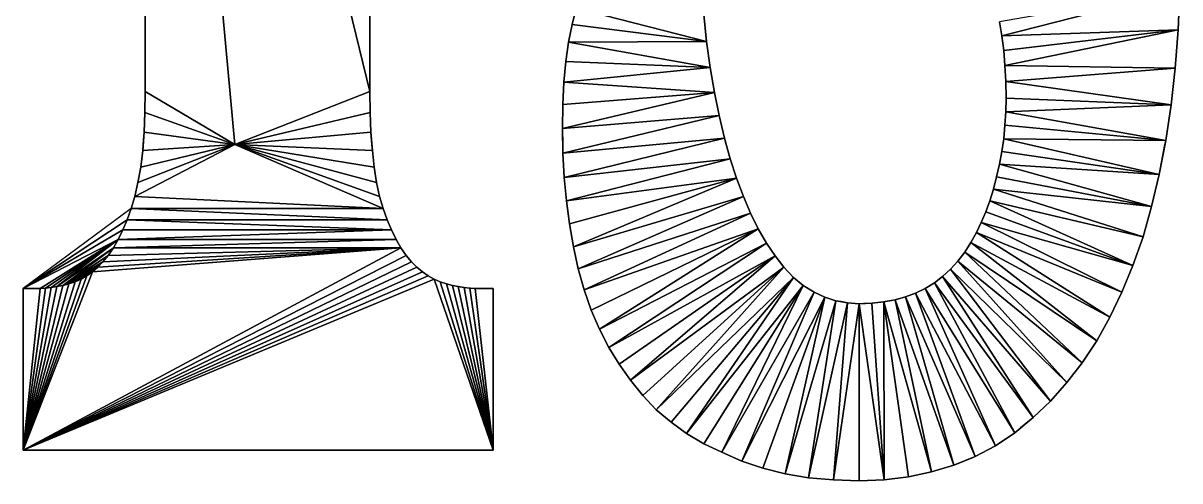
# Model space of a CAD drawing. Extents: x -29.1 to 29.1, y -25 to 25.
# Drawn here: x -6.322 to -2.553, y 3 to 4.491 of the extents above; entities that cross this region are included whole.
import ezdxf

# ---------------------------------------------------------------- set-up
doc = ezdxf.new("R2010")
doc.units = 0
doc.header["$MEASUREMENT"] = 0
doc.layers.add('ConstrLine', color=7, linetype='Continuous')
doc.layers.add('ObjLayer', color=2, linetype='Continuous')

msp = doc.modelspace()

# ---------------------------------------------------------------- linework, layer by layer
at = {"layer": 'ConstrLine'}
for points in [[(-5.192, 4.269, 5), (-5.192, 8.403, 5), (-5.924, 7.269, 5)], [(-5.192, 4.269, 4), (-5.192, 8.403, 4), (-5.192, 4.269, 5)], [(-5.192, 4.269, 5), (-5.192, 8.403, 4), (-5.192, 8.403, 5)], [(-5.924, 7.269, 4), (-5.924, 4.269, 4), (-5.924, 4.269, 5)], [(-5.924, 7.269, 4), (-5.924, 4.269, 5), (-5.924, 7.269, 5)], [(-5.924, 4.269, 5), (-5.632, 4.096, 5), (-5.924, 7.269, 5)], [(-5.192, 4.269, 5), (-5.924, 7.269, 5), (-5.632, 4.096, 5)], [(-3.141, 4.496, 5), (-3.133, 4.45, 5), (-2.553, 4.599, 5)], [(-2.558, 4.47, 5), (-2.553, 4.599, 5), (-3.133, 4.45, 5)], [(-2.553, 4.599, 4), (-2.553, 4.599, 5), (-2.558, 4.47, 5)], [(-2.553, 4.599, 4), (-2.558, 4.47, 5), (-2.558, 4.47, 4)], [(-4.52, 4.54, 4), (-4.533, 4.487, 4), (-4.533, 4.487, 5)], [(-4.52, 4.54, 4), (-4.533, 4.487, 5), (-4.52, 4.54, 5)], [(-4.533, 4.487, 5), (-4.095, 4.432, 5), (-4.52, 4.54, 5)], [(-4.104, 4.52, 5), (-4.52, 4.54, 5), (-4.095, 4.432, 5)], [(-4.533, 4.487, 4), (-4.545, 4.429, 4), (-4.545, 4.429, 5)], [(-4.533, 4.487, 4), (-4.545, 4.429, 5), (-4.533, 4.487, 5)], [(-4.545, 4.429, 5), (-4.095, 4.432, 5), (-4.533, 4.487, 5)], [(-4.104, 4.52, 4), (-4.104, 4.52, 5), (-4.096, 4.4418, 4)], [(-4.104, 4.52, 5), (-4.095, 4.432, 5), (-4.096, 4.4418, 4)], [(-3.141, 4.496, 4), (-3.133, 4.45, 4), (-3.133, 4.45, 5)], [(-3.141, 4.496, 4), (-3.133, 4.45, 5), (-3.141, 4.496, 5)], [(-3.133, 4.45, 5), (-3.127, 4.402, 5), (-2.558, 4.47, 5)], [(-3.133, 4.45, 4), (-3.127, 4.402, 4), (-3.127, 4.402, 5)], [(-3.133, 4.45, 4), (-3.127, 4.402, 5), (-3.133, 4.45, 5)], [(-3.127, 4.402, 5), (-3.123, 4.353, 5), (-2.558, 4.47, 5)], [(-2.568, 4.345, 5), (-2.558, 4.47, 5), (-3.123, 4.353, 5)], [(-2.558, 4.47, 4), (-2.558, 4.47, 5), (-2.568, 4.345, 5)], [(-2.558, 4.47, 4), (-2.568, 4.345, 5), (-2.568, 4.345, 4)], [(-4.545, 4.429, 4), (-4.554, 4.367, 4), (-4.554, 4.367, 5)], [(-4.545, 4.429, 4), (-4.554, 4.367, 5), (-4.545, 4.429, 5)], [(-4.554, 4.367, 5), (-4.083, 4.347, 5), (-4.545, 4.429, 5)], [(-4.095, 4.432, 5), (-4.545, 4.429, 5), (-4.083, 4.347, 5)], [(-4.095, 4.432, 4), (-4.096, 4.4418, 4), (-4.095, 4.432, 5)], [(-4.095, 4.432, 4), (-4.095, 4.432, 5), (-4.083, 4.347, 5)], [(-4.095, 4.432, 4), (-4.083, 4.347, 5), (-4.083, 4.347, 4)], [(-3.127, 4.402, 4), (-3.123, 4.353, 4), (-3.123, 4.353, 5)], [(-3.127, 4.402, 4), (-3.123, 4.353, 5), (-3.127, 4.402, 5)], [(-4.554, 4.367, 4), (-4.56, 4.299, 4), (-4.56, 4.299, 5)], [(-4.554, 4.367, 4), (-4.56, 4.299, 5), (-4.554, 4.367, 5)], [(-4.56, 4.299, 5), (-4.083, 4.347, 5), (-4.554, 4.367, 5)], [(-4.083, 4.347, 5), (-4.56, 4.299, 5), (-4.069, 4.266, 5)], [(-4.083, 4.347, 4), (-4.083, 4.347, 5), (-4.069, 4.266, 5)], [(-4.083, 4.347, 4), (-4.069, 4.266, 5), (-4.069, 4.266, 4)], [(-3.123, 4.353, 5), (-3.12, 4.301, 5), (-2.568, 4.345, 5)], [(-3.123, 4.353, 4), (-3.12, 4.301, 4), (-3.12, 4.301, 5)], [(-3.123, 4.353, 4), (-3.12, 4.301, 5), (-3.123, 4.353, 5)], [(-2.581, 4.225, 5), (-2.568, 4.345, 5), (-3.12, 4.301, 5)], [(-2.568, 4.345, 4), (-2.568, 4.345, 5), (-2.581, 4.225, 5)], [(-2.568, 4.345, 4), (-2.581, 4.225, 5), (-2.581, 4.225, 4)], [(-4.56, 4.299, 4), (-4.564, 4.226, 4), (-4.564, 4.226, 5)], [(-4.56, 4.299, 4), (-4.564, 4.226, 5), (-4.56, 4.299, 5)], [(-4.564, 4.226, 5), (-4.069, 4.266, 5), (-4.56, 4.299, 5)], [(-3.12, 4.301, 5), (-3.119, 4.247, 5), (-2.581, 4.225, 5)], [(-3.12, 4.301, 4), (-3.119, 4.247, 4), (-3.119, 4.247, 5)], [(-3.12, 4.301, 4), (-3.119, 4.247, 5), (-3.12, 4.301, 5)], [(-5.924, 4.269, 4), (-5.925, 4.2, 4), (-5.925, 4.2, 5)], [(-5.924, 4.269, 4), (-5.925, 4.2, 5), (-5.924, 4.269, 5)], [(-5.925, 4.2, 5), (-5.632, 4.096, 5), (-5.924, 4.269, 5)], [(-5.191, 4.2, 5), (-5.192, 4.269, 5), (-5.632, 4.096, 5)], [(-5.192, 4.269, 4), (-5.192, 4.269, 5), (-5.191, 4.2, 5)], [(-5.192, 4.269, 4), (-5.191, 4.2, 5), (-5.191, 4.2, 4)], [(-4.565, 4.148, 5), (-4.069, 4.266, 5), (-4.564, 4.226, 5)], [(-4.054, 4.19, 5), (-4.069, 4.266, 5), (-4.565, 4.148, 5)], [(-4.069, 4.266, 4), (-4.069, 4.266, 5), (-4.054, 4.19, 5)], [(-4.069, 4.266, 4), (-4.054, 4.19, 5), (-4.054, 4.19, 4)], [(-4.564, 4.226, 4), (-4.565, 4.148, 4), (-4.565, 4.148, 5)], [(-4.564, 4.226, 4), (-4.565, 4.148, 5), (-4.564, 4.226, 5)], [(-3.119, 4.247, 5), (-3.12, 4.203, 5), (-2.581, 4.225, 5)], [(-3.119, 4.247, 4), (-3.12, 4.203, 4), (-3.12, 4.203, 5)], [(-3.119, 4.247, 4), (-3.12, 4.203, 5), (-3.119, 4.247, 5)], [(-2.599, 4.109, 5), (-2.581, 4.225, 5), (-3.12, 4.203, 5)], [(-2.581, 4.225, 4), (-2.581, 4.225, 5), (-2.599, 4.109, 5)], [(-2.581, 4.225, 4), (-2.599, 4.109, 5), (-2.599, 4.109, 4)], [(-5.925, 4.2, 4), (-5.928, 4.136, 4), (-5.928, 4.136, 5)], [(-5.925, 4.2, 4), (-5.928, 4.136, 5), (-5.925, 4.2, 5)], [(-5.928, 4.136, 5), (-5.632, 4.096, 5), (-5.925, 4.2, 5)], [(-5.189, 4.136, 5), (-5.191, 4.2, 5), (-5.632, 4.096, 5)], [(-5.191, 4.2, 4), (-5.191, 4.2, 5), (-5.189, 4.136, 5)], [(-5.191, 4.2, 4), (-5.189, 4.136, 5), (-5.189, 4.136, 4)], [(-4.565, 4.148, 5), (-4.563, 4.068, 5), (-4.054, 4.19, 5)], [(-4.054, 4.19, 5), (-4.563, 4.068, 5), (-4.037, 4.117, 5)], [(-4.054, 4.19, 4), (-4.054, 4.19, 5), (-4.037, 4.117, 5)], [(-4.054, 4.19, 4), (-4.037, 4.117, 5), (-4.037, 4.117, 4)], [(-3.12, 4.203, 5), (-3.123, 4.159, 5), (-2.599, 4.109, 5)], [(-3.12, 4.203, 4), (-3.123, 4.159, 4), (-3.123, 4.159, 5)], [(-3.12, 4.203, 4), (-3.123, 4.159, 5), (-3.12, 4.203, 5)], [(-4.565, 4.148, 4), (-4.5637, 4.096, 4), (-4.565, 4.148, 5)], [(-4.5637, 4.096, 4), (-4.563, 4.068, 5), (-4.565, 4.148, 5)], [(-3.123, 4.159, 5), (-3.127, 4.115, 5), (-2.599, 4.109, 5)], [(-3.123, 4.159, 4), (-3.127, 4.115, 4), (-3.127, 4.115, 5)], [(-3.123, 4.159, 4), (-3.127, 4.115, 5), (-3.123, 4.159, 5)], [(-5.932, 4.076, 5), (-5.928, 4.136, 5), (-5.9307, 4.096, 4)], [(-5.932, 4.076, 5), (-5.632, 4.096, 5), (-5.928, 4.136, 5)], [(-5.928, 4.136, 4), (-5.9307, 4.096, 4), (-5.928, 4.136, 5)], [(-5.632, 4.096, 5), (-5.184, 4.076, 5), (-5.189, 4.136, 5)], [(-5.189, 4.136, 4), (-5.189, 4.136, 5), (-5.1857, 4.096, 4)], [(-5.189, 4.136, 5), (-5.184, 4.076, 5), (-5.1857, 4.096, 4)], [(-4.559, 3.989, 5), (-4.037, 4.117, 5), (-4.563, 4.068, 5)], [(-4.037, 4.117, 5), (-4.559, 3.989, 5), (-4.018, 4.049, 5)], [(-4.037, 4.117, 4), (-4.037, 4.117, 5), (-4.0311, 4.096, 4)], [(-4.037, 4.117, 5), (-4.018, 4.049, 5), (-4.0311, 4.096, 4)], [(-3.133, 4.073, 5), (-2.62, 3.998, 5), (-3.127, 4.115, 5)], [(-3.127, 4.115, 5), (-3.127, 4.115, 4), (-3.133, 4.073, 5)], [(-3.133, 4.073, 5), (-3.127, 4.115, 4), (-3.133, 4.073, 4)], [(-2.599, 4.109, 5), (-3.127, 4.115, 5), (-2.62, 3.998, 5)], [(-2.599, 4.109, 5), (-2.62, 3.998, 5), (-2.6015, 4.096, 4)], [(-2.599, 4.109, 4), (-2.599, 4.109, 5), (-2.6015, 4.096, 4)], [(-5.948, 3.972, 5), (-5.958, 3.927, 5), (-5.632, 4.096, 5)], [(-5.632, 4.096, 5), (-5.958, 3.927, 5), (-5.149, 3.888, 5)], [(-5.939, 4.022, 5), (-5.948, 3.972, 5), (-5.632, 4.096, 5)], [(-5.932, 4.076, 5), (-5.939, 4.022, 5), (-5.632, 4.096, 5)], [(-5.932, 4.076, 4), (-5.939, 4.022, 4), (-5.939, 4.022, 5)], [(-5.932, 4.076, 4), (-5.939, 4.022, 5), (-5.932, 4.076, 5)], [(-5.9307, 4.096, 4), (-5.932, 4.076, 4), (-5.932, 4.076, 5)], [(-5.178, 4.022, 5), (-5.184, 4.076, 5), (-5.632, 4.096, 5)], [(-5.161, 3.927, 5), (-5.171, 3.972, 5), (-5.632, 4.096, 5)], [(-5.171, 3.972, 5), (-5.178, 4.022, 5), (-5.632, 4.096, 5)], [(-5.149, 3.888, 5), (-5.161, 3.927, 5), (-5.632, 4.096, 5)], [(-5.184, 4.076, 4), (-5.1857, 4.096, 4), (-5.184, 4.076, 5)], [(-5.184, 4.076, 4), (-5.184, 4.076, 5), (-5.178, 4.022, 5)], [(-5.184, 4.076, 4), (-5.178, 4.022, 5), (-5.178, 4.022, 4)], [(-4.5637, 4.096, 4), (-4.563, 4.068, 4), (-4.563, 4.068, 5)], [(-4.018, 4.049, 4), (-4.0311, 4.096, 4), (-4.018, 4.049, 5)], [(-3.141, 4.032, 5), (-2.62, 3.998, 5), (-3.133, 4.073, 5)], [(-3.133, 4.073, 5), (-3.133, 4.073, 4), (-3.141, 4.032, 5)], [(-3.141, 4.032, 4), (-3.141, 4.032, 5), (-3.133, 4.073, 4)], [(-2.62, 3.998, 4), (-2.6015, 4.096, 4), (-2.62, 3.998, 5)], [(-4.563, 4.068, 4), (-4.559, 3.989, 4), (-4.559, 3.989, 5)], [(-4.563, 4.068, 4), (-4.559, 3.989, 5), (-4.563, 4.068, 5)], [(-4.552, 3.912, 5), (-4.018, 4.049, 5), (-4.559, 3.989, 5)], [(-4.018, 4.049, 5), (-4.552, 3.912, 5), (-3.998, 3.986, 5)], [(-4.018, 4.049, 4), (-4.018, 4.049, 5), (-3.998, 3.986, 5)], [(-4.018, 4.049, 4), (-3.998, 3.986, 5), (-3.998, 3.986, 4)], [(-5.939, 4.022, 4), (-5.948, 3.972, 4), (-5.948, 3.972, 5)], [(-5.939, 4.022, 4), (-5.948, 3.972, 5), (-5.939, 4.022, 5)], [(-5.178, 4.022, 4), (-5.178, 4.022, 5), (-5.171, 3.972, 5)], [(-5.178, 4.022, 4), (-5.171, 3.972, 5), (-5.171, 3.972, 4)], [(-3.15, 3.991, 5), (-2.645, 3.894, 5), (-3.141, 4.032, 5)], [(-3.141, 4.032, 4), (-3.15, 3.991, 5), (-3.141, 4.032, 5)], [(-3.141, 4.032, 4), (-3.15, 3.991, 4), (-3.15, 3.991, 5)], [(-2.62, 3.998, 5), (-3.141, 4.032, 5), (-2.645, 3.894, 5)], [(-2.62, 3.998, 4), (-2.62, 3.998, 5), (-2.645, 3.894, 5)], [(-2.62, 3.998, 4), (-2.645, 3.894, 5), (-2.645, 3.894, 4)], [(-5.948, 3.972, 4), (-5.958, 3.927, 4), (-5.958, 3.927, 5)], [(-5.948, 3.972, 4), (-5.958, 3.927, 5), (-5.948, 3.972, 5)], [(-5.171, 3.972, 4), (-5.171, 3.972, 5), (-5.161, 3.927, 5)], [(-5.171, 3.972, 4), (-5.161, 3.927, 5), (-5.161, 3.927, 4)], [(-4.559, 3.989, 4), (-4.552, 3.912, 4), (-4.552, 3.912, 5)], [(-4.559, 3.989, 4), (-4.552, 3.912, 5), (-4.559, 3.989, 5)], [(-4.542, 3.837, 5), (-3.998, 3.986, 5), (-4.552, 3.912, 5)], [(-4.529, 3.763, 5), (-3.998, 3.986, 5), (-4.542, 3.837, 5)], [(-3.998, 3.986, 5), (-4.529, 3.763, 5), (-3.975, 3.927, 5)], [(-3.998, 3.986, 4), (-3.998, 3.986, 5), (-3.975, 3.927, 5)], [(-3.998, 3.986, 4), (-3.975, 3.927, 5), (-3.975, 3.927, 4)], [(-3.16, 3.951, 5), (-2.645, 3.894, 5), (-3.15, 3.991, 5)], [(-3.16, 3.951, 4), (-3.16, 3.951, 5), (-3.15, 3.991, 5)], [(-3.15, 3.991, 4), (-3.16, 3.951, 4), (-3.15, 3.991, 5)], [(-5.958, 3.927, 4), (-5.97, 3.888, 4), (-5.97, 3.888, 5)], [(-5.958, 3.927, 4), (-5.97, 3.888, 5), (-5.958, 3.927, 5)], [(-5.958, 3.927, 5), (-5.97, 3.888, 5), (-5.149, 3.888, 5)], [(-5.161, 3.927, 4), (-5.161, 3.927, 5), (-5.149, 3.888, 5)], [(-5.161, 3.927, 4), (-5.149, 3.888, 5), (-5.149, 3.888, 4)], [(-4.513, 3.691, 5), (-3.975, 3.927, 5), (-4.529, 3.763, 5)], [(-3.975, 3.927, 5), (-4.513, 3.691, 5), (-3.952, 3.872, 5)], [(-3.975, 3.927, 4), (-3.975, 3.927, 5), (-3.952, 3.872, 5)], [(-3.975, 3.927, 4), (-3.952, 3.872, 5), (-3.952, 3.872, 4)], [(-3.16, 3.951, 5), (-3.172, 3.913, 5), (-2.673, 3.795, 5)], [(-3.16, 3.951, 4), (-3.172, 3.913, 5), (-3.16, 3.951, 5)], [(-3.16, 3.951, 4), (-3.172, 3.913, 4), (-3.172, 3.913, 5)], [(-2.645, 3.894, 5), (-3.16, 3.951, 5), (-2.673, 3.795, 5)], [(-5.97, 3.888, 4), (-6.322, 3.627, 4), (-5.983, 3.851, 4)], [(-5.97, 3.888, 4), (-5.983, 3.851, 4), (-5.983, 3.851, 5)], [(-5.97, 3.888, 4), (-5.983, 3.851, 5), (-5.97, 3.888, 5)], [(-5.97, 3.888, 5), (-5.983, 3.851, 5), (-5.136, 3.851, 5)], [(-5.136, 3.851, 5), (-5.149, 3.888, 5), (-5.97, 3.888, 5)], [(-5.149, 3.888, 4), (-5.149, 3.888, 5), (-5.136, 3.851, 5)], [(-5.149, 3.888, 4), (-5.136, 3.851, 5), (-5.136, 3.851, 4)], [(-4.552, 3.912, 4), (-4.542, 3.837, 4), (-4.542, 3.837, 5)], [(-4.552, 3.912, 4), (-4.542, 3.837, 5), (-4.552, 3.912, 5)], [(-3.172, 3.913, 5), (-3.185, 3.877, 5), (-2.706, 3.702, 5)], [(-3.185, 3.877, 5), (-3.172, 3.913, 5), (-3.185, 3.877, 4)], [(-3.172, 3.913, 4), (-3.185, 3.877, 4), (-3.172, 3.913, 5)], [(-2.706, 3.702, 5), (-2.673, 3.795, 5), (-3.172, 3.913, 5)], [(-2.645, 3.894, 4), (-2.645, 3.894, 5), (-2.673, 3.795, 5)], [(-2.645, 3.894, 4), (-2.673, 3.795, 5), (-2.673, 3.795, 4)], [(-5.983, 3.851, 4), (-6.322, 3.627, 4), (-5.997, 3.818, 4)], [(-5.983, 3.851, 4), (-5.997, 3.818, 4), (-5.997, 3.818, 5)], [(-5.983, 3.851, 4), (-5.997, 3.818, 5), (-5.983, 3.851, 5)], [(-5.997, 3.818, 5), (-5.122, 3.818, 5), (-5.983, 3.851, 5)], [(-5.122, 3.818, 5), (-5.136, 3.851, 5), (-5.983, 3.851, 5)], [(-5.136, 3.851, 4), (-5.136, 3.851, 5), (-5.122, 3.818, 5)], [(-5.136, 3.851, 4), (-5.122, 3.818, 5), (-5.122, 3.818, 4)], [(-4.494, 3.622, 5), (-3.952, 3.872, 5), (-4.513, 3.691, 5)], [(-3.927, 3.821, 5), (-3.952, 3.872, 5), (-4.494, 3.622, 5)], [(-3.952, 3.872, 4), (-3.952, 3.872, 5), (-3.927, 3.821, 5)], [(-3.952, 3.872, 4), (-3.927, 3.821, 5), (-3.927, 3.821, 4)], [(-3.185, 3.877, 5), (-3.2, 3.842, 5), (-2.706, 3.702, 5)], [(-3.2, 3.842, 4), (-3.2, 3.842, 5), (-3.185, 3.877, 5)], [(-3.185, 3.877, 4), (-3.2, 3.842, 4), (-3.185, 3.877, 5)], [(-5.997, 3.818, 4), (-6.322, 3.627, 4), (-6.012, 3.787, 4)], [(-5.997, 3.818, 4), (-6.012, 3.787, 4), (-6.012, 3.787, 5)], [(-5.997, 3.818, 4), (-6.012, 3.787, 5), (-5.997, 3.818, 5)], [(-6.012, 3.787, 5), (-5.122, 3.818, 5), (-5.997, 3.818, 5)], [(-5.122, 3.818, 5), (-6.012, 3.787, 5), (-5.107, 3.787, 5)], [(-5.107, 3.787, 5), (-5.12, 3.8139, 4), (-5.122, 3.818, 5)], [(-5.122, 3.818, 4), (-5.122, 3.818, 5), (-5.12, 3.8139, 4)], [(-5.107, 3.787, 4), (-5.12, 3.8139, 4), (-5.107, 3.787, 5)], [(-4.542, 3.837, 4), (-4.529, 3.763, 4), (-4.529, 3.763, 5)], [(-4.542, 3.837, 4), (-4.529, 3.763, 5), (-4.542, 3.837, 5)], [(-4.494, 3.622, 5), (-4.471, 3.556, 5), (-3.927, 3.821, 5)], [(-4.471, 3.556, 5), (-4.444, 3.494, 5), (-3.927, 3.821, 5)], [(-3.9, 3.775, 5), (-3.927, 3.821, 5), (-4.444, 3.494, 5)], [(-3.927, 3.821, 4), (-3.927, 3.821, 5), (-3.9, 3.775, 5)], [(-3.927, 3.821, 4), (-3.9, 3.775, 5), (-3.9, 3.775, 4)], [(-3.216, 3.809, 5), (-3.234, 3.777, 5), (-2.781, 3.533, 5)], [(-3.216, 3.809, 4), (-3.234, 3.777, 5), (-3.216, 3.809, 5)], [(-3.216, 3.809, 4), (-3.234, 3.777, 4), (-3.234, 3.777, 5)], [(-3.2, 3.842, 5), (-3.216, 3.809, 5), (-2.742, 3.615, 5)], [(-3.2, 3.842, 4), (-3.216, 3.809, 5), (-3.2, 3.842, 5)], [(-3.216, 3.809, 5), (-3.2, 3.842, 4), (-3.216, 3.809, 4)], [(-2.781, 3.533, 5), (-2.742, 3.615, 5), (-3.216, 3.809, 5)], [(-2.742, 3.615, 5), (-2.706, 3.702, 5), (-3.2, 3.842, 5)], [(-6.267, 3.627, 4), (-6.012, 3.787, 4), (-6.322, 3.627, 4)], [(-6.249, 3.628, 4), (-6.012, 3.787, 4), (-6.267, 3.627, 4)], [(-6.231, 3.63, 4), (-6.012, 3.787, 4), (-6.249, 3.628, 4)], [(-6.212, 3.633, 4), (-6.012, 3.787, 4), (-6.231, 3.63, 4)], [(-6.012, 3.787, 4), (-6.212, 3.633, 4), (-6.028, 3.759, 4)], [(-6.012, 3.787, 4), (-6.028, 3.759, 4), (-6.028, 3.759, 5)], [(-6.012, 3.787, 4), (-6.028, 3.759, 5), (-6.012, 3.787, 5)], [(-6.028, 3.759, 5), (-5.107, 3.787, 5), (-6.012, 3.787, 5)], [(-5.107, 3.787, 5), (-6.028, 3.759, 5), (-5.091, 3.759, 5)], [(-5.107, 3.787, 4), (-5.107, 3.787, 5), (-5.091, 3.759, 5)], [(-5.091, 3.759, 4), (-5.107, 3.787, 4), (-5.091, 3.759, 5)], [(-4.444, 3.494, 5), (-4.414, 3.435, 5), (-3.9, 3.775, 5)], [(-3.872, 3.733, 5), (-3.9, 3.775, 5), (-4.414, 3.435, 5)], [(-3.9, 3.775, 4), (-3.9, 3.775, 5), (-3.872, 3.733, 5)], [(-3.9, 3.775, 4), (-3.872, 3.733, 5), (-3.872, 3.733, 4)], [(-3.234, 3.777, 5), (-3.254, 3.745, 5), (-2.824, 3.456, 5)], [(-3.254, 3.745, 4), (-3.254, 3.745, 5), (-3.234, 3.777, 5)], [(-3.234, 3.777, 4), (-3.254, 3.745, 4), (-3.234, 3.777, 5)], [(-2.824, 3.456, 5), (-2.781, 3.533, 5), (-3.234, 3.777, 5)], [(-2.673, 3.795, 4), (-2.673, 3.795, 5), (-2.706, 3.702, 5)], [(-2.673, 3.795, 4), (-2.706, 3.702, 5), (-2.706, 3.702, 4)], [(-6.322, 3.1, 5), (-5.091, 3.759, 5), (-6.096, 3.681, 5)], [(-5.074, 3.734, 5), (-5.091, 3.759, 5), (-6.322, 3.1, 5)], [(-5.057, 3.714, 5), (-5.074, 3.734, 5), (-6.322, 3.1, 5)], [(-6.193, 3.637, 4), (-6.028, 3.759, 4), (-6.212, 3.633, 4)], [(-6.028, 3.759, 4), (-6.193, 3.637, 4), (-6.045, 3.734, 4)], [(-6.045, 3.734, 4), (-6.193, 3.637, 4), (-6.062, 3.714, 4)], [(-6.096, 3.681, 5), (-5.091, 3.759, 5), (-6.079, 3.696, 5)], [(-6.079, 3.696, 5), (-5.091, 3.759, 5), (-6.062, 3.714, 5)], [(-6.062, 3.714, 5), (-5.091, 3.759, 5), (-6.045, 3.734, 5)], [(-6.045, 3.734, 4), (-6.062, 3.714, 4), (-6.062, 3.714, 5)], [(-6.045, 3.734, 4), (-6.062, 3.714, 5), (-6.045, 3.734, 5)], [(-6.028, 3.759, 4), (-6.045, 3.734, 4), (-6.045, 3.734, 5)], [(-6.028, 3.759, 4), (-6.045, 3.734, 5), (-6.028, 3.759, 5)], [(-6.045, 3.734, 5), (-5.091, 3.759, 5), (-6.028, 3.759, 5)], [(-5.091, 3.759, 5), (-5.074, 3.734, 5), (-5.091, 3.759, 4)], [(-5.074, 3.734, 4), (-5.091, 3.759, 4), (-5.074, 3.734, 5)], [(-5.057, 3.714, 5), (-5.057, 3.714, 4), (-5.074, 3.734, 5)], [(-5.057, 3.714, 4), (-5.074, 3.734, 4), (-5.074, 3.734, 5)], [(-4.529, 3.763, 4), (-4.513, 3.691, 4), (-4.513, 3.691, 5)], [(-4.529, 3.763, 4), (-4.513, 3.691, 5), (-4.529, 3.763, 5)], [(-4.414, 3.435, 5), (-4.38, 3.38, 5), (-3.872, 3.733, 5)], [(-4.38, 3.38, 5), (-4.343, 3.328, 5), (-3.872, 3.733, 5)], [(-3.843, 3.696, 5), (-3.872, 3.733, 5), (-4.343, 3.328, 5)], [(-3.872, 3.733, 4), (-3.872, 3.733, 5), (-3.843, 3.696, 5)], [(-3.872, 3.733, 4), (-3.843, 3.696, 5), (-3.843, 3.696, 4)], [(-3.254, 3.745, 5), (-3.276, 3.716, 5), (-2.871, 3.385, 5)], [(-3.254, 3.745, 4), (-3.276, 3.716, 4), (-3.254, 3.745, 5)], [(-3.276, 3.716, 5), (-3.254, 3.745, 5), (-3.276, 3.716, 4)], [(-2.871, 3.385, 5), (-2.824, 3.456, 5), (-3.254, 3.745, 5)], [(-5.057, 3.714, 5), (-6.322, 3.1, 5), (-5.039, 3.696, 5)], [(-5.039, 3.696, 5), (-6.322, 3.1, 5), (-5.021, 3.681, 5)], [(-6.173, 3.642, 4), (-6.062, 3.714, 4), (-6.193, 3.637, 4)], [(-6.153, 3.649, 4), (-6.062, 3.714, 4), (-6.173, 3.642, 4)], [(-6.144, 3.6526, 4), (-6.062, 3.714, 4), (-6.153, 3.649, 4)], [(-6.144, 3.6526, 4), (-6.079, 3.696, 4), (-6.062, 3.714, 4)], [(-6.144, 3.6526, 4), (-6.096, 3.681, 4), (-6.079, 3.696, 4)], [(-6.096, 3.681, 4), (-6.096, 3.681, 5), (-6.079, 3.696, 5)], [(-6.096, 3.681, 4), (-6.079, 3.696, 5), (-6.079, 3.696, 4)], [(-6.062, 3.714, 4), (-6.079, 3.696, 4), (-6.079, 3.696, 5)], [(-6.062, 3.714, 4), (-6.079, 3.696, 5), (-6.062, 3.714, 5)], [(-5.039, 3.696, 5), (-5.039, 3.696, 4), (-5.057, 3.714, 5)], [(-5.057, 3.714, 5), (-5.039, 3.696, 4), (-5.057, 3.714, 4)], [(-5.021, 3.681, 4), (-5.039, 3.696, 4), (-5.021, 3.681, 5)], [(-5.039, 3.696, 5), (-5.021, 3.681, 5), (-5.039, 3.696, 4)], [(-4.343, 3.328, 5), (-4.303, 3.278, 5), (-3.843, 3.696, 5)], [(-4.303, 3.278, 5), (-4.259, 3.232, 5), (-3.843, 3.696, 5)], [(-3.812, 3.663, 5), (-3.843, 3.696, 5), (-4.259, 3.232, 5)], [(-3.843, 3.696, 4), (-3.843, 3.696, 5), (-3.812, 3.663, 5)], [(-3.843, 3.696, 4), (-3.812, 3.663, 5), (-3.812, 3.663, 4)], [(-3.276, 3.716, 5), (-3.3, 3.69, 5), (-2.921, 3.32, 5)], [(-3.276, 3.716, 5), (-3.276, 3.716, 4), (-3.3, 3.69, 5)], [(-3.3, 3.69, 4), (-3.3, 3.69, 5), (-3.276, 3.716, 4)], [(-2.921, 3.32, 5), (-2.871, 3.385, 5), (-3.276, 3.716, 5)], [(-2.706, 3.702, 4), (-2.706, 3.702, 5), (-2.742, 3.615, 5)], [(-2.706, 3.702, 4), (-2.742, 3.615, 5), (-2.742, 3.615, 4)], [(-6.322, 3.1, 5), (-6.096, 3.681, 5), (-6.114, 3.668, 5)], [(-5.021, 3.681, 5), (-6.322, 3.1, 5), (-5.002, 3.668, 5)], [(-6.114, 3.668, 5), (-6.133, 3.657, 5), (-6.322, 3.1, 5)], [(-5.002, 3.668, 5), (-6.322, 3.1, 5), (-4.983, 3.657, 5)], [(-6.153, 3.649, 5), (-6.322, 3.1, 5), (-6.133, 3.657, 5)], [(-4.79, 3.1, 5), (-4.983, 3.657, 5), (-6.322, 3.1, 5)], [(-6.153, 3.649, 5), (-6.133, 3.657, 5), (-6.144, 3.6526, 4)], [(-6.144, 3.6526, 4), (-6.114, 3.668, 4), (-6.096, 3.681, 4)], [(-6.144, 3.6526, 4), (-6.133, 3.657, 4), (-6.114, 3.668, 4)], [(-6.133, 3.657, 4), (-6.144, 3.6526, 4), (-6.133, 3.657, 5)], [(-6.133, 3.657, 4), (-6.133, 3.657, 5), (-6.114, 3.668, 5)], [(-6.133, 3.657, 4), (-6.114, 3.668, 5), (-6.114, 3.668, 4)], [(-6.114, 3.668, 4), (-6.114, 3.668, 5), (-6.096, 3.681, 5)], [(-6.114, 3.668, 4), (-6.096, 3.681, 5), (-6.096, 3.681, 4)], [(-5.021, 3.681, 5), (-5.002, 3.668, 5), (-5.021, 3.681, 4)], [(-5.002, 3.668, 4), (-5.021, 3.681, 4), (-5.002, 3.668, 5)], [(-4.983, 3.657, 4), (-5.002, 3.668, 4), (-4.983, 3.657, 5)], [(-5.002, 3.668, 5), (-4.983, 3.657, 5), (-5.002, 3.668, 4)], [(-4.963, 3.649, 5), (-4.963, 3.649, 4), (-4.983, 3.657, 5)], [(-4.983, 3.657, 4), (-4.983, 3.657, 5), (-4.963, 3.649, 4)], [(-4.963, 3.649, 5), (-4.983, 3.657, 5), (-4.79, 3.1, 5)], [(-4.513, 3.691, 4), (-4.494, 3.622, 4), (-4.494, 3.622, 5)], [(-4.513, 3.691, 4), (-4.494, 3.622, 5), (-4.513, 3.691, 5)], [(-4.259, 3.232, 5), (-4.211, 3.191, 5), (-3.812, 3.663, 5)], [(-4.211, 3.191, 5), (-4.16, 3.154, 5), (-3.812, 3.663, 5)], [(-3.78, 3.637, 5), (-3.812, 3.663, 5), (-4.16, 3.154, 5)], [(-3.812, 3.663, 4), (-3.812, 3.663, 5), (-3.78, 3.637, 5)], [(-3.812, 3.663, 4), (-3.78, 3.637, 5), (-3.78, 3.637, 4)], [(-3.326, 3.666, 5), (-3.353, 3.645, 5), (-3.031, 3.206, 5)], [(-3.326, 3.666, 5), (-3.328, 3.6644, 4), (-3.353, 3.645, 5)], [(-3.353, 3.645, 4), (-3.353, 3.645, 5), (-3.328, 3.6644, 4)], [(-3.328, 3.6644, 4), (-3.326, 3.666, 5), (-3.326, 3.666, 4)], [(-3.3, 3.69, 5), (-3.326, 3.666, 5), (-2.974, 3.26, 5)], [(-3.3, 3.69, 5), (-3.3, 3.69, 4), (-3.326, 3.666, 5)], [(-3.326, 3.666, 4), (-3.326, 3.666, 5), (-3.3, 3.69, 4)], [(-3.031, 3.206, 5), (-2.974, 3.26, 5), (-3.326, 3.666, 5)], [(-2.974, 3.26, 5), (-2.921, 3.32, 5), (-3.3, 3.69, 5)], [(-6.153, 3.649, 5), (-6.173, 3.642, 5), (-6.322, 3.1, 5)], [(-6.173, 3.642, 5), (-6.193, 3.637, 5), (-6.322, 3.1, 5)], [(-6.193, 3.637, 5), (-6.212, 3.633, 5), (-6.322, 3.1, 5)], [(-6.212, 3.633, 5), (-6.231, 3.63, 5), (-6.322, 3.1, 5)], [(-6.231, 3.63, 5), (-6.249, 3.628, 5), (-6.322, 3.1, 5)], [(-6.249, 3.628, 5), (-6.267, 3.627, 5), (-6.322, 3.1, 5)], [(-6.322, 3.1, 5), (-6.322, 3.627, 5), (-6.322, 3.627, 4)], [(-6.322, 3.1, 5), (-6.322, 3.627, 4), (-6.322, 3.1, 4)], [(-6.322, 3.627, 5), (-6.267, 3.627, 5), (-6.267, 3.627, 4)], [(-6.322, 3.627, 5), (-6.267, 3.627, 4), (-6.322, 3.627, 4)], [(-6.322, 3.627, 5), (-6.322, 3.1, 5), (-6.267, 3.627, 5)], [(-6.267, 3.627, 4), (-6.267, 3.627, 5), (-6.249, 3.628, 5)], [(-6.267, 3.627, 4), (-6.249, 3.628, 5), (-6.249, 3.628, 4)], [(-6.249, 3.628, 4), (-6.249, 3.628, 5), (-6.231, 3.63, 5)], [(-6.249, 3.628, 4), (-6.231, 3.63, 5), (-6.231, 3.63, 4)], [(-6.231, 3.63, 4), (-6.231, 3.63, 5), (-6.212, 3.633, 5)], [(-6.231, 3.63, 4), (-6.212, 3.633, 5), (-6.212, 3.633, 4)], [(-6.212, 3.633, 4), (-6.212, 3.633, 5), (-6.193, 3.637, 5)], [(-6.212, 3.633, 4), (-6.193, 3.637, 5), (-6.193, 3.637, 4)], [(-6.193, 3.637, 4), (-6.193, 3.637, 5), (-6.173, 3.642, 5)], [(-6.193, 3.637, 4), (-6.173, 3.642, 5), (-6.173, 3.642, 4)], [(-6.173, 3.642, 4), (-6.173, 3.642, 5), (-6.153, 3.649, 5)], [(-6.173, 3.642, 4), (-6.153, 3.649, 5), (-6.153, 3.649, 4)], [(-6.153, 3.649, 4), (-6.153, 3.649, 5), (-6.144, 3.6526, 4)], [(-4.963, 3.649, 5), (-4.943, 3.642, 5), (-4.963, 3.649, 4)], [(-4.943, 3.642, 4), (-4.963, 3.649, 4), (-4.943, 3.642, 5)], [(-4.943, 3.642, 5), (-4.963, 3.649, 5), (-4.79, 3.1, 5)], [(-4.923, 3.637, 5), (-4.923, 3.637, 4), (-4.943, 3.642, 5)], [(-4.923, 3.637, 4), (-4.943, 3.642, 4), (-4.943, 3.642, 5)], [(-4.923, 3.637, 5), (-4.943, 3.642, 5), (-4.79, 3.1, 5)], [(-4.904, 3.633, 5), (-4.904, 3.633, 4), (-4.923, 3.637, 5)], [(-4.923, 3.637, 5), (-4.904, 3.633, 4), (-4.923, 3.637, 4)], [(-4.904, 3.633, 5), (-4.923, 3.637, 5), (-4.79, 3.1, 5)], [(-4.885, 3.63, 4), (-4.904, 3.633, 4), (-4.885, 3.63, 5)], [(-4.904, 3.633, 5), (-4.885, 3.63, 5), (-4.904, 3.633, 4)], [(-4.885, 3.63, 5), (-4.904, 3.633, 5), (-4.79, 3.1, 5)], [(-4.885, 3.63, 5), (-4.867, 3.628, 5), (-4.885, 3.63, 4)], [(-4.867, 3.628, 4), (-4.885, 3.63, 4), (-4.867, 3.628, 5)], [(-4.867, 3.628, 5), (-4.885, 3.63, 5), (-4.79, 3.1, 5)], [(-4.867, 3.628, 4), (-4.867, 3.628, 5), (-4.864, 3.6278, 4)], [(-4.849, 3.627, 5), (-4.864, 3.6278, 4), (-4.867, 3.628, 5)], [(-4.867, 3.628, 5), (-4.79, 3.1, 5), (-4.849, 3.627, 5)], [(-4.864, 3.6278, 4), (-4.849, 3.627, 5), (-4.849, 3.627, 4)], [(-4.79, 3.627, 4), (-4.849, 3.627, 5), (-4.79, 3.627, 5)], [(-4.849, 3.627, 4), (-4.849, 3.627, 5), (-4.79, 3.627, 4)], [(-4.79, 3.1, 5), (-4.79, 3.627, 5), (-4.849, 3.627, 5)], [(-4.79, 3.627, 5), (-4.79, 3.1, 5), (-4.79, 3.627, 4)], [(-4.79, 3.1, 4), (-4.79, 3.627, 4), (-4.79, 3.1, 5)], [(-4.471, 3.556, 5), (-4.494, 3.622, 5), (-4.471, 3.556, 4)], [(-4.494, 3.622, 4), (-4.471, 3.556, 4), (-4.494, 3.622, 5)], [(-4.16, 3.154, 5), (-4.104, 3.121, 5), (-3.78, 3.637, 5)], [(-4.104, 3.121, 5), (-4.045, 3.093, 5), (-3.78, 3.637, 5)], [(-3.745, 3.615, 5), (-3.78, 3.637, 5), (-4.045, 3.093, 5)], [(-3.78, 3.637, 4), (-3.78, 3.637, 5), (-3.745, 3.615, 5)], [(-3.78, 3.637, 4), (-3.745, 3.615, 5), (-3.745, 3.615, 4)], [(-3.414, 3.612, 5), (-3.154, 3.114, 5), (-3.383, 3.627, 5)], [(-3.414, 3.612, 4), (-3.414, 3.612, 5), (-3.383, 3.627, 5)], [(-3.383, 3.627, 5), (-3.383, 3.627, 4), (-3.414, 3.612, 4)], [(-3.353, 3.645, 5), (-3.383, 3.627, 5), (-3.091, 3.157, 5)], [(-3.353, 3.645, 5), (-3.353, 3.645, 4), (-3.383, 3.627, 5)], [(-3.383, 3.627, 5), (-3.353, 3.645, 4), (-3.383, 3.627, 4)], [(-3.091, 3.157, 5), (-3.383, 3.627, 5), (-3.154, 3.114, 5)], [(-3.091, 3.157, 5), (-3.031, 3.206, 5), (-3.353, 3.645, 5)], [(-4.045, 3.093, 5), (-3.98, 3.064, 5), (-3.745, 3.615, 5)], [(-3.71, 3.599, 5), (-3.745, 3.615, 5), (-3.98, 3.064, 5)], [(-3.98, 3.064, 5), (-3.912, 3.041, 5), (-3.71, 3.599, 5)], [(-3.912, 3.041, 5), (-3.839, 3.023, 5), (-3.71, 3.599, 5)], [(-3.674, 3.587, 5), (-3.71, 3.599, 5), (-3.839, 3.023, 5)], [(-3.839, 3.023, 5), (-3.763, 3.01, 5), (-3.674, 3.587, 5)], [(-3.636, 3.58, 5), (-3.674, 3.587, 5), (-3.763, 3.01, 5)], [(-3.745, 3.615, 4), (-3.745, 3.615, 5), (-3.71, 3.599, 5)], [(-3.745, 3.615, 4), (-3.71, 3.599, 5), (-3.71, 3.599, 4)], [(-3.71, 3.599, 4), (-3.71, 3.599, 5), (-3.674, 3.587, 5)], [(-3.71, 3.599, 4), (-3.674, 3.587, 5), (-3.674, 3.587, 4)], [(-3.674, 3.587, 4), (-3.674, 3.587, 5), (-3.6577, 3.584, 4)], [(-3.674, 3.587, 5), (-3.636, 3.58, 5), (-3.6577, 3.584, 4)], [(-3.636, 3.58, 4), (-3.6577, 3.584, 4), (-3.636, 3.58, 5)], [(-3.557, 3.579, 5), (-3.516, 3.003, 5), (-3.518, 3.583, 5)], [(-3.557, 3.579, 4), (-3.557, 3.579, 5), (-3.518, 3.583, 5)], [(-3.557, 3.579, 4), (-3.518, 3.583, 5), (-3.518, 3.583, 4)], [(-3.518, 3.583, 5), (-3.362, 3.029, 5), (-3.481, 3.59, 5)], [(-3.518, 3.583, 5), (-3.481, 3.59, 5), (-3.5127, 3.584, 4)], [(-3.518, 3.583, 4), (-3.518, 3.583, 5), (-3.5127, 3.584, 4)], [(-3.437, 3.013, 5), (-3.518, 3.583, 5), (-3.516, 3.003, 5)], [(-3.362, 3.029, 5), (-3.518, 3.583, 5), (-3.437, 3.013, 5)], [(-3.481, 3.59, 4), (-3.5127, 3.584, 4), (-3.481, 3.59, 5)], [(-3.481, 3.59, 5), (-3.289, 3.051, 5), (-3.447, 3.6, 5)], [(-3.481, 3.59, 4), (-3.481, 3.59, 5), (-3.447, 3.6, 5)], [(-3.447, 3.6, 5), (-3.447, 3.6, 4), (-3.481, 3.59, 4)], [(-3.289, 3.051, 5), (-3.481, 3.59, 5), (-3.362, 3.029, 5)], [(-3.447, 3.6, 5), (-3.22, 3.079, 5), (-3.414, 3.612, 5)], [(-3.414, 3.612, 5), (-3.414, 3.612, 4), (-3.447, 3.6, 5)], [(-3.447, 3.6, 5), (-3.414, 3.612, 4), (-3.447, 3.6, 4)], [(-3.22, 3.079, 5), (-3.447, 3.6, 5), (-3.289, 3.051, 5)], [(-3.154, 3.114, 5), (-3.414, 3.612, 5), (-3.22, 3.079, 5)], [(-2.742, 3.615, 4), (-2.742, 3.615, 5), (-2.781, 3.533, 5)], [(-2.742, 3.615, 4), (-2.781, 3.533, 5), (-2.781, 3.533, 4)], [(-4.471, 3.556, 4), (-4.444, 3.494, 4), (-4.444, 3.494, 5)], [(-4.471, 3.556, 4), (-4.444, 3.494, 5), (-4.471, 3.556, 5)], [(-3.682, 3.003, 5), (-3.636, 3.58, 5), (-3.763, 3.01, 5)], [(-3.636, 3.58, 5), (-3.682, 3.003, 5), (-3.598, 3.577, 5)], [(-3.598, 3, 5), (-3.598, 3.577, 5), (-3.682, 3.003, 5)], [(-3.636, 3.58, 4), (-3.636, 3.58, 5), (-3.598, 3.577, 5)], [(-3.636, 3.58, 4), (-3.598, 3.577, 5), (-3.598, 3.577, 4)], [(-3.598, 3.577, 5), (-3.516, 3.003, 5), (-3.557, 3.579, 5)], [(-3.598, 3.577, 5), (-3.557, 3.579, 5), (-3.584, 3.5777, 4)], [(-3.598, 3.577, 4), (-3.598, 3.577, 5), (-3.584, 3.5777, 4)], [(-3.516, 3.003, 5), (-3.598, 3.577, 5), (-3.598, 3, 5)], [(-3.557, 3.579, 4), (-3.584, 3.5777, 4), (-3.557, 3.579, 5)], [(-2.781, 3.533, 4), (-2.781, 3.533, 5), (-2.824, 3.456, 5)], [(-2.781, 3.533, 4), (-2.824, 3.456, 5), (-2.824, 3.456, 4)], [(-4.444, 3.494, 4), (-4.414, 3.435, 4), (-4.414, 3.435, 5)], [(-4.444, 3.494, 4), (-4.414, 3.435, 5), (-4.444, 3.494, 5)], [(-4.414, 3.435, 4), (-4.38, 3.38, 4), (-4.38, 3.38, 5)], [(-4.414, 3.435, 4), (-4.38, 3.38, 5), (-4.414, 3.435, 5)], [(-2.824, 3.456, 4), (-2.824, 3.456, 5), (-2.871, 3.385, 5)], [(-2.824, 3.456, 4), (-2.871, 3.385, 5), (-2.871, 3.385, 4)], [(-4.38, 3.38, 4), (-4.343, 3.328, 4), (-4.343, 3.328, 5)], [(-4.38, 3.38, 4), (-4.343, 3.328, 5), (-4.38, 3.38, 5)], [(-2.871, 3.385, 4), (-2.871, 3.385, 5), (-2.921, 3.32, 5)], [(-2.871, 3.385, 4), (-2.921, 3.32, 5), (-2.921, 3.32, 4)], [(-4.343, 3.328, 4), (-4.303, 3.278, 4), (-4.303, 3.278, 5)], [(-4.343, 3.328, 4), (-4.303, 3.278, 5), (-4.343, 3.328, 5)], [(-2.921, 3.32, 4), (-2.921, 3.32, 5), (-2.974, 3.26, 5)], [(-2.921, 3.32, 4), (-2.974, 3.26, 5), (-2.974, 3.26, 4)], [(-4.303, 3.278, 4), (-4.259, 3.232, 4), (-4.259, 3.232, 5)], [(-4.303, 3.278, 4), (-4.259, 3.232, 5), (-4.303, 3.278, 5)], [(-3.031, 3.206, 4), (-2.974, 3.26, 4), (-2.974, 3.26, 5)], [(-3.031, 3.206, 4), (-2.974, 3.26, 5), (-3.031, 3.206, 5)], [(-4.259, 3.232, 4), (-4.211, 3.191, 4), (-4.211, 3.191, 5)], [(-4.259, 3.232, 4), (-4.211, 3.191, 5), (-4.259, 3.232, 5)], [(-3.031, 3.206, 5), (-3.091, 3.157, 5), (-3.072, 3.1725, 4)], [(-3.072, 3.1725, 4), (-3.031, 3.206, 4), (-3.031, 3.206, 5)], [(-4.211, 3.191, 4), (-4.16, 3.154, 4), (-4.16, 3.154, 5)], [(-4.211, 3.191, 4), (-4.16, 3.154, 5), (-4.211, 3.191, 5)], [(-3.091, 3.157, 4), (-3.072, 3.1725, 4), (-3.091, 3.157, 5)], [(-4.16, 3.154, 4), (-4.104, 3.121, 4), (-4.104, 3.121, 5)], [(-4.16, 3.154, 4), (-4.104, 3.121, 5), (-4.16, 3.154, 5)], [(-3.154, 3.114, 4), (-3.091, 3.157, 4), (-3.091, 3.157, 5)], [(-3.154, 3.114, 4), (-3.091, 3.157, 5), (-3.154, 3.114, 5)], [(-6.322, 3.1, 4), (-4.79, 3.1, 4), (-6.322, 3.1, 5)], [(-4.79, 3.1, 5), (-6.322, 3.1, 5), (-4.79, 3.1, 4)], [(-4.045, 3.093, 5), (-4.104, 3.121, 5), (-4.045, 3.093, 4)], [(-4.104, 3.121, 4), (-4.045, 3.093, 4), (-4.104, 3.121, 5)], [(-4.045, 3.093, 4), (-3.9979, 3.072, 4), (-4.045, 3.093, 5)], [(-3.9979, 3.072, 4), (-3.98, 3.064, 5), (-4.045, 3.093, 5)], [(-3.22, 3.079, 4), (-3.154, 3.114, 4), (-3.154, 3.114, 5)], [(-3.22, 3.079, 4), (-3.154, 3.114, 5), (-3.22, 3.079, 5)], [(-3.9979, 3.072, 4), (-3.98, 3.064, 4), (-3.98, 3.064, 5)], [(-3.98, 3.064, 4), (-3.912, 3.041, 4), (-3.912, 3.041, 5)], [(-3.98, 3.064, 4), (-3.912, 3.041, 5), (-3.98, 3.064, 5)], [(-3.22, 3.079, 5), (-3.289, 3.051, 5), (-3.2373, 3.072, 4)], [(-3.289, 3.051, 4), (-3.2373, 3.072, 4), (-3.289, 3.051, 5)], [(-3.2373, 3.072, 4), (-3.22, 3.079, 4), (-3.22, 3.079, 5)], [(-3.912, 3.041, 4), (-3.839, 3.023, 4), (-3.839, 3.023, 5)], [(-3.912, 3.041, 4), (-3.839, 3.023, 5), (-3.912, 3.041, 5)], [(-3.839, 3.023, 4), (-3.763, 3.01, 4), (-3.763, 3.01, 5)], [(-3.839, 3.023, 4), (-3.763, 3.01, 5), (-3.839, 3.023, 5)], [(-3.437, 3.013, 4), (-3.362, 3.029, 4), (-3.362, 3.029, 5)], [(-3.437, 3.013, 4), (-3.362, 3.029, 5), (-3.437, 3.013, 5)], [(-3.362, 3.029, 4), (-3.289, 3.051, 4), (-3.289, 3.051, 5)], [(-3.362, 3.029, 4), (-3.289, 3.051, 5), (-3.362, 3.029, 5)], [(-3.763, 3.01, 4), (-3.682, 3.003, 4), (-3.682, 3.003, 5)], [(-3.763, 3.01, 4), (-3.682, 3.003, 5), (-3.763, 3.01, 5)], [(-3.682, 3.003, 4), (-3.598, 3, 4), (-3.598, 3, 5)], [(-3.682, 3.003, 4), (-3.598, 3, 5), (-3.682, 3.003, 5)], [(-3.598, 3, 5), (-3.598, 3, 4), (-3.516, 3.003, 4)], [(-3.598, 3, 5), (-3.516, 3.003, 4), (-3.516, 3.003, 5)], [(-3.516, 3.003, 5), (-3.516, 3.003, 4), (-3.437, 3.013, 4)], [(-3.516, 3.003, 5), (-3.437, 3.013, 4), (-3.437, 3.013, 5)]]:
    msp.add_3dface(points, dxfattribs=at)
at = {"layer": 'ObjLayer'}
for p, q in [((-5.192, 8.403, 5), (-5.192, 4.269, 5)), ((-5.924, 4.269, 5), (-5.924, 7.269, 5)), ((-2.558, 4.47, 5), (-2.553, 4.599, 5)), ((-4.52, 4.54, 5), (-4.533, 4.487, 5)), ((-4.533, 4.487, 5), (-4.545, 4.429, 5)), ((-4.095, 4.432, 5), (-4.104, 4.52, 5)), ((-3.141, 4.496, 5), (-3.133, 4.45, 5)), ((-3.133, 4.45, 5), (-3.127, 4.402, 5)), ((-2.568, 4.345, 5), (-2.558, 4.47, 5)), ((-4.545, 4.429, 5), (-4.554, 4.367, 5)), ((-4.083, 4.347, 5), (-4.095, 4.432, 5)), ((-3.127, 4.402, 5), (-3.123, 4.353, 5)), ((-4.554, 4.367, 5), (-4.56, 4.299, 5)), ((-4.069, 4.266, 5), (-4.083, 4.347, 5)), ((-3.123, 4.353, 5), (-3.12, 4.301, 5)), ((-2.581, 4.225, 5), (-2.568, 4.345, 5)), ((-4.56, 4.299, 5), (-4.564, 4.226, 5)), ((-3.12, 4.301, 5), (-3.119, 4.247, 5)), ((-5.925, 4.2, 5), (-5.924, 4.269, 5)), ((-5.192, 4.269, 5), (-5.191, 4.2, 5)), ((-4.054, 4.19, 5), (-4.069, 4.266, 5)), ((-4.564, 4.226, 5), (-4.565, 4.148, 5)), ((-3.119, 4.247, 5), (-3.12, 4.203, 5)), ((-2.599, 4.109, 5), (-2.581, 4.225, 5)), ((-5.928, 4.136, 5), (-5.925, 4.2, 5)), ((-5.191, 4.2, 5), (-5.189, 4.136, 5)), ((-4.037, 4.117, 5), (-4.054, 4.19, 5)), ((-3.12, 4.203, 5), (-3.123, 4.159, 5)), ((-4.565, 4.148, 5), (-4.563, 4.068, 5)), ((-3.123, 4.159, 5), (-3.127, 4.115, 5)), ((-5.932, 4.076, 5), (-5.928, 4.136, 5)), ((-5.189, 4.136, 5), (-5.184, 4.076, 5)), ((-4.018, 4.049, 5), (-4.037, 4.117, 5)), ((-3.127, 4.115, 5), (-3.133, 4.073, 5)), ((-2.62, 3.998, 5), (-2.599, 4.109, 5)), ((-5.939, 4.022, 5), (-5.932, 4.076, 5)), ((-5.184, 4.076, 5), (-5.178, 4.022, 5)), ((-3.133, 4.073, 5), (-3.141, 4.032, 5)), ((-4.563, 4.068, 5), (-4.559, 3.989, 5)), ((-3.998, 3.986, 5), (-4.018, 4.049, 5)), ((-5.948, 3.972, 5), (-5.939, 4.022, 5)), ((-5.178, 4.022, 5), (-5.171, 3.972, 5)), ((-3.141, 4.032, 5), (-3.15, 3.991, 5)), ((-2.645, 3.894, 5), (-2.62, 3.998, 5)), ((-5.958, 3.927, 5), (-5.948, 3.972, 5)), ((-5.171, 3.972, 5), (-5.161, 3.927, 5)), ((-4.559, 3.989, 5), (-4.552, 3.912, 5)), ((-3.975, 3.927, 5), (-3.998, 3.986, 5)), ((-3.15, 3.991, 5), (-3.16, 3.951, 5)), ((-5.97, 3.888, 5), (-5.958, 3.927, 5)), ((-5.161, 3.927, 5), (-5.149, 3.888, 5)), ((-3.952, 3.872, 5), (-3.975, 3.927, 5)), ((-3.16, 3.951, 5), (-3.172, 3.913, 5)), ((-5.983, 3.851, 5), (-5.97, 3.888, 5)), ((-5.149, 3.888, 5), (-5.136, 3.851, 5)), ((-4.552, 3.912, 5), (-4.542, 3.837, 5)), ((-3.172, 3.913, 5), (-3.185, 3.877, 5)), ((-2.673, 3.795, 5), (-2.645, 3.894, 5)), ((-5.997, 3.818, 5), (-5.983, 3.851, 5)), ((-5.136, 3.851, 5), (-5.122, 3.818, 5)), ((-3.927, 3.821, 5), (-3.952, 3.872, 5)), ((-3.185, 3.877, 5), (-3.2, 3.842, 5)), ((-6.012, 3.787, 5), (-5.997, 3.818, 5)), ((-5.122, 3.818, 5), (-5.107, 3.787, 5)), ((-4.542, 3.837, 5), (-4.529, 3.763, 5)), ((-3.9, 3.775, 5), (-3.927, 3.821, 5)), ((-3.216, 3.809, 5), (-3.234, 3.777, 5)), ((-3.2, 3.842, 5), (-3.216, 3.809, 5)), ((-6.028, 3.759, 5), (-6.012, 3.787, 5)), ((-5.107, 3.787, 5), (-5.091, 3.759, 5)), ((-3.872, 3.733, 5), (-3.9, 3.775, 5)), ((-3.234, 3.777, 5), (-3.254, 3.745, 5)), ((-2.706, 3.702, 5), (-2.673, 3.795, 5)), ((-6.062, 3.714, 5), (-6.045, 3.734, 5)), ((-6.045, 3.734, 5), (-6.028, 3.759, 5)), ((-5.091, 3.759, 5), (-5.074, 3.734, 5)), ((-5.074, 3.734, 5), (-5.057, 3.714, 5)), ((-4.529, 3.763, 5), (-4.513, 3.691, 5)), ((-3.843, 3.696, 5), (-3.872, 3.733, 5)), ((-3.254, 3.745, 5), (-3.276, 3.716, 5)), ((-6.096, 3.681, 5), (-6.079, 3.696, 5)), ((-6.079, 3.696, 5), (-6.062, 3.714, 5)), ((-5.057, 3.714, 5), (-5.039, 3.696, 5)), ((-5.039, 3.696, 5), (-5.021, 3.681, 5)), ((-3.812, 3.663, 5), (-3.843, 3.696, 5)), ((-3.276, 3.716, 5), (-3.3, 3.69, 5)), ((-2.742, 3.615, 5), (-2.706, 3.702, 5)), ((-6.153, 3.649, 5), (-6.133, 3.657, 5)), ((-6.133, 3.657, 5), (-6.114, 3.668, 5)), ((-6.114, 3.668, 5), (-6.096, 3.681, 5)), ((-5.021, 3.681, 5), (-5.002, 3.668, 5)), ((-5.002, 3.668, 5), (-4.983, 3.657, 5)), ((-4.983, 3.657, 5), (-4.963, 3.649, 5)), ((-4.513, 3.691, 5), (-4.494, 3.622, 5)), ((-3.78, 3.637, 5), (-3.812, 3.663, 5)), ((-3.326, 3.666, 5), (-3.353, 3.645, 5)), ((-3.3, 3.69, 5), (-3.326, 3.666, 5)), ((-6.322, 3.1, 5), (-6.322, 3.627, 5)), ((-6.322, 3.627, 5), (-6.267, 3.627, 5)), ((-6.267, 3.627, 5), (-6.249, 3.628, 5)), ((-6.249, 3.628, 5), (-6.231, 3.63, 5)), ((-6.231, 3.63, 5), (-6.212, 3.633, 5)), ((-6.212, 3.633, 5), (-6.193, 3.637, 5)), ((-6.193, 3.637, 5), (-6.173, 3.642, 5)), ((-6.173, 3.642, 5), (-6.153, 3.649, 5)), ((-4.963, 3.649, 5), (-4.943, 3.642, 5)), ((-4.943, 3.642, 5), (-4.923, 3.637, 5)), ((-4.923, 3.637, 5), (-4.904, 3.633, 5)), ((-4.904, 3.633, 5), (-4.885, 3.63, 5)), ((-4.885, 3.63, 5), (-4.867, 3.628, 5)), ((-4.867, 3.628, 5), (-4.849, 3.627, 5)), ((-4.849, 3.627, 5), (-4.79, 3.627, 5)), ((-4.79, 3.627, 5), (-4.79, 3.1, 5)), ((-4.494, 3.622, 5), (-4.471, 3.556, 5)), ((-3.745, 3.615, 5), (-3.78, 3.637, 5)), ((-3.383, 3.627, 5), (-3.414, 3.612, 5)), ((-3.353, 3.645, 5), (-3.383, 3.627, 5)), ((-3.71, 3.599, 5), (-3.745, 3.615, 5)), ((-3.674, 3.587, 5), (-3.71, 3.599, 5)), ((-3.636, 3.58, 5), (-3.674, 3.587, 5)), ((-3.518, 3.583, 5), (-3.557, 3.579, 5)), ((-3.481, 3.59, 5), (-3.518, 3.583, 5)), ((-3.447, 3.6, 5), (-3.481, 3.59, 5)), ((-3.414, 3.612, 5), (-3.447, 3.6, 5)), ((-2.781, 3.533, 5), (-2.742, 3.615, 5)), ((-4.471, 3.556, 5), (-4.444, 3.494, 5)), ((-3.598, 3.577, 5), (-3.636, 3.58, 5)), ((-3.557, 3.579, 5), (-3.598, 3.577, 5)), ((-2.824, 3.456, 5), (-2.781, 3.533, 5)), ((-4.444, 3.494, 5), (-4.414, 3.435, 5)), ((-4.414, 3.435, 5), (-4.38, 3.38, 5)), ((-2.871, 3.385, 5), (-2.824, 3.456, 5)), ((-4.38, 3.38, 5), (-4.343, 3.328, 5)), ((-2.921, 3.32, 5), (-2.871, 3.385, 5)), ((-4.343, 3.328, 5), (-4.303, 3.278, 5)), ((-2.974, 3.26, 5), (-2.921, 3.32, 5)), ((-4.303, 3.278, 5), (-4.259, 3.232, 5)), ((-3.031, 3.206, 5), (-2.974, 3.26, 5)), ((-4.259, 3.232, 5), (-4.211, 3.191, 5)), ((-3.091, 3.157, 5), (-3.031, 3.206, 5)), ((-4.211, 3.191, 5), (-4.16, 3.154, 5)), ((-4.16, 3.154, 5), (-4.104, 3.121, 5)), ((-3.154, 3.114, 5), (-3.091, 3.157, 5)), ((-4.79, 3.1, 5), (-6.322, 3.1, 5)), ((-4.104, 3.121, 5), (-4.045, 3.093, 5)), ((-4.045, 3.093, 5), (-3.98, 3.064, 5)), ((-3.22, 3.079, 5), (-3.154, 3.114, 5)), ((-3.98, 3.064, 5), (-3.912, 3.041, 5)), ((-3.289, 3.051, 5), (-3.22, 3.079, 5)), ((-3.912, 3.041, 5), (-3.839, 3.023, 5)), ((-3.839, 3.023, 5), (-3.763, 3.01, 5)), ((-3.437, 3.013, 5), (-3.362, 3.029, 5)), ((-3.362, 3.029, 5), (-3.289, 3.051, 5)), ((-3.763, 3.01, 5), (-3.682, 3.003, 5)), ((-3.682, 3.003, 5), (-3.598, 3, 5)), ((-3.598, 3, 5), (-3.516, 3.003, 5)), ((-3.516, 3.003, 5), (-3.437, 3.013, 5))]:
    msp.add_line(p, q, dxfattribs=at)

doc.saveas('drawing.dxf')
